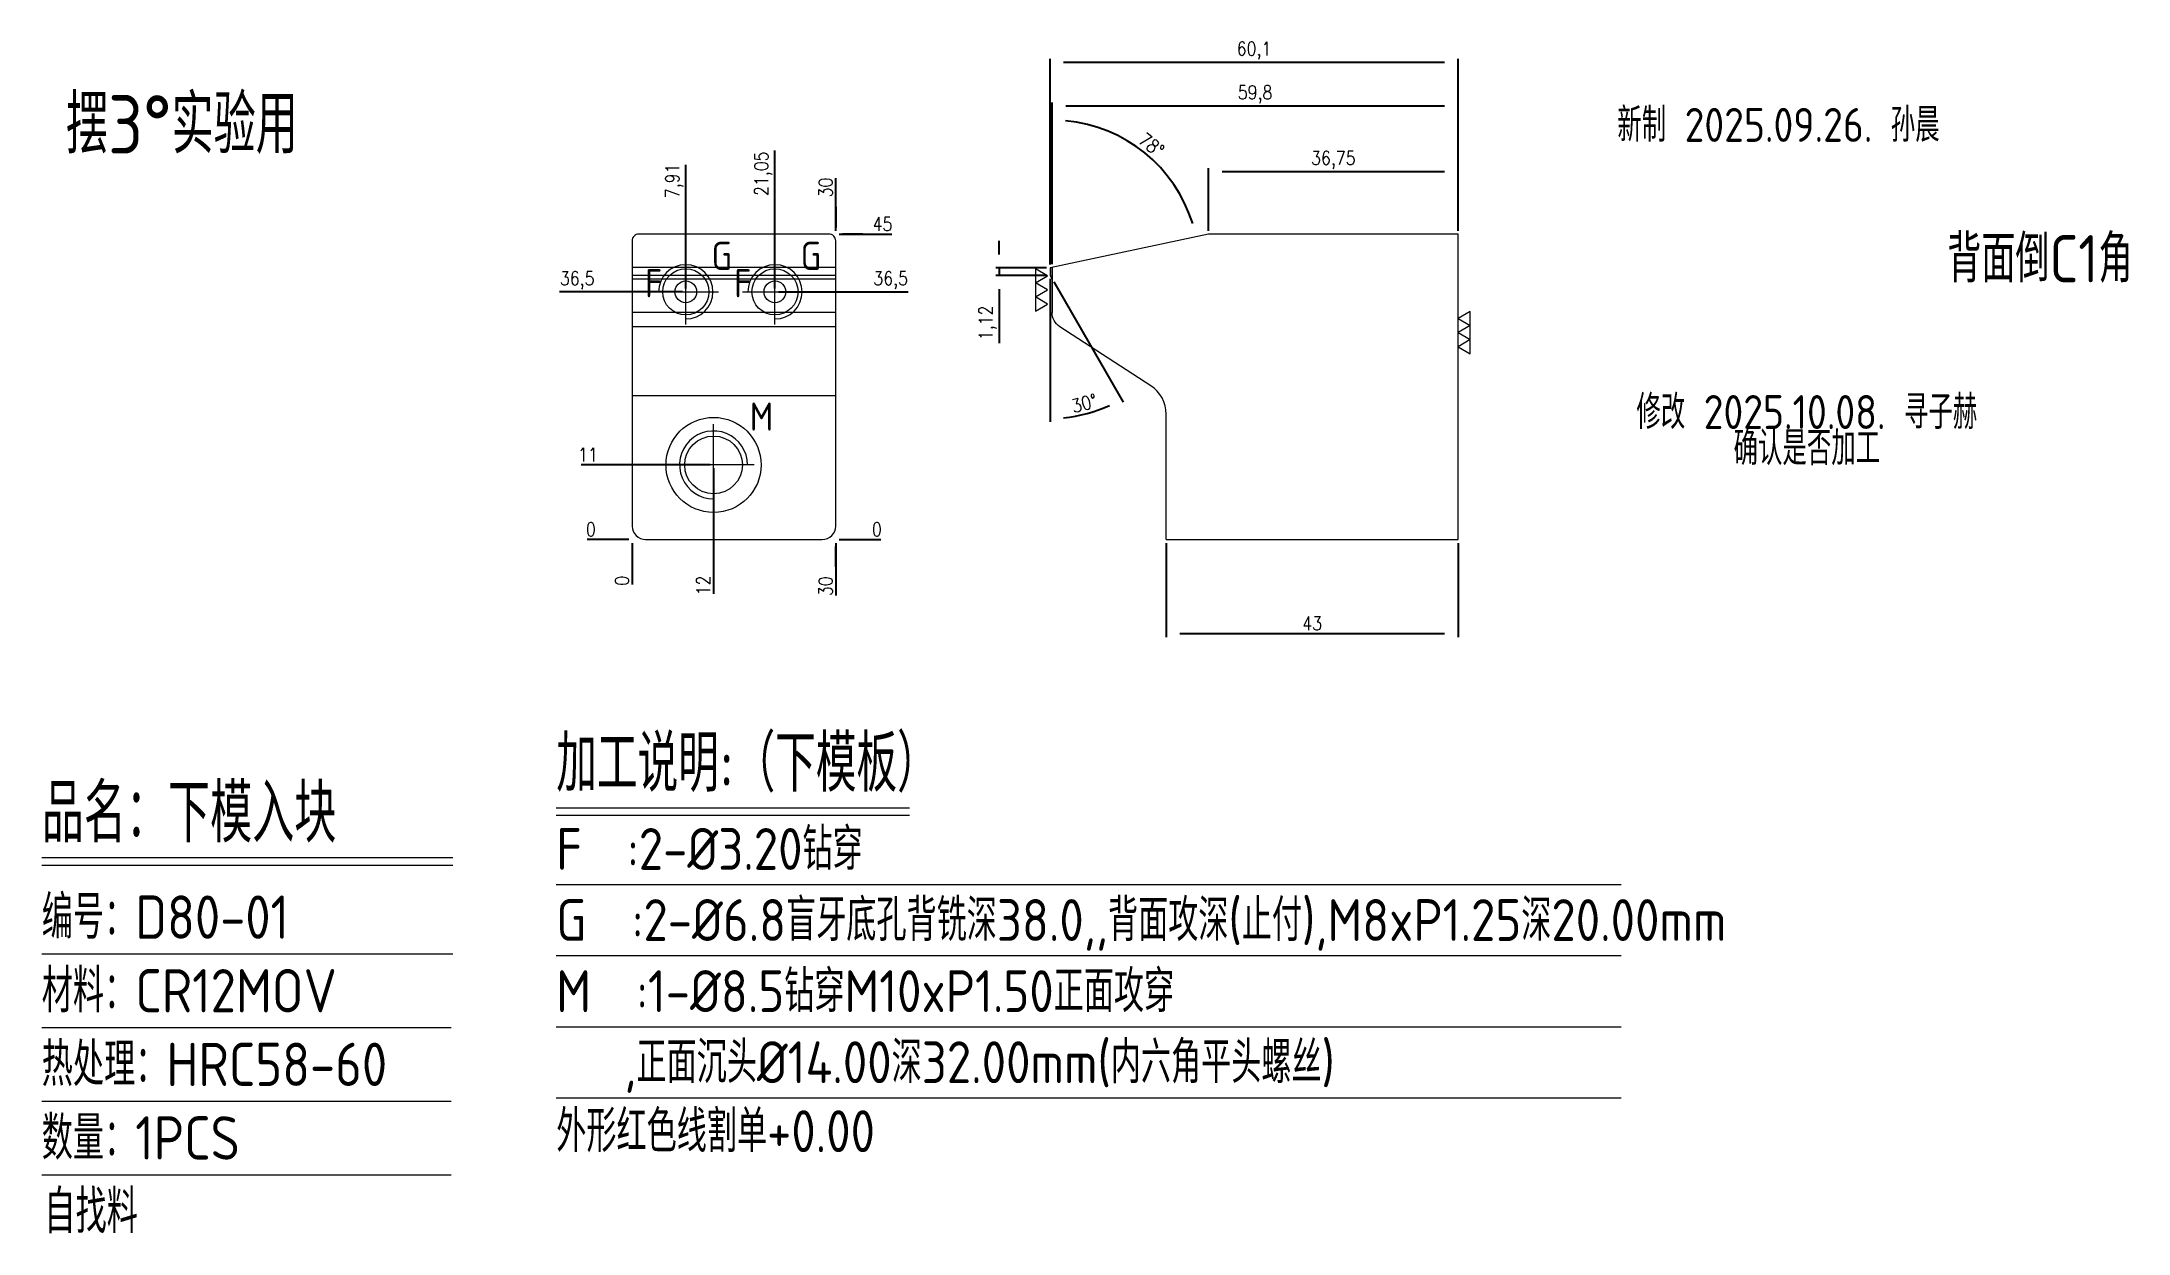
# Model space of a CAD drawing. Header units: millimetres. Extents: x 106917 to 107224, y -2578 to -2403.
import ezdxf
from ezdxf.enums import TextEntityAlignment as Align

# ---------------------------------------------------------------- set-up
doc = ezdxf.new("R2010")
doc.units = ezdxf.units.MM
doc.linetypes.add('CENTER', pattern=[0])
doc.linetypes.add('DASHED', pattern=[0])
for name, color, linetype in [('DIE_P', 2, 'Continuous'), ('DIM', 4, 'Continuous'), ('LB', 7, 'Continuous'), ('LB_P', 2, 'Continuous'), ('TEXT', 4, 'Continuous')]:
    doc.layers.add(name, color=color, linetype=linetype)
doc.styles.add('gbenor', font='gbenor.shx', dxfattribs={"bigfont": 'gbcbig.shx'})
doc.styles.get("Standard").update_dxf_attribs({"font": 'txt.shx', "width": 0.85, "bigfont": 'ctxt.shx'})
doc.dimstyles.new('T-2-WX', dxfattribs={"dimtxt": 2, "dimasz": 2, "dimexe": 0.5, "dimexo": 0.5, "dimgap": 0.5, "dimtad": 1, "dimtxsty": 'Standard', "dimblk": 'OPEN30', "dimcen": 0, "dimazin": 3, "dimtfac": 1, "dimtmove": 0, "dimatfit": 3, "dimldrblk": 'OPEN30', "dimlwd": -1, "dimlwe": -1})

# ---------------------------------------------------------------- blocks, each defined once
blk = doc.blocks.new('*D7579')
at = {"layer": 'Defpoints', "color": 0}
for p in [(107003.6, -2476.12), (107033.6, -2476.12), (107038.6, -2476.12)]:
    blk.add_point(p, dxfattribs=at)
at = {"layer": 'DIM', "color": 0}
blk.add_line((107034.1, -2476.12), (107040.23, -2476.12), dxfattribs=at)
at = {"layer": 'DIM', "color": 0, "lineweight": 5, "insert": (107039.67, -2474.62), "char_height": 2, "attachment_point": 5}
blk.add_mtext('0', dxfattribs=at)
blk = doc.blocks.new('_Open30')
blk = doc.blocks.new('*D7580')
at = {"layer": 'Defpoints', "color": 0}
for p in [(107024.65, -2439.62), (107038.6, -2439.62), (107003.6, -2476.12)]:
    blk.add_point(p, dxfattribs=at)
at = {"layer": 'DIM', "color": 0}
for p, q in [((107025.15, -2439.62), (107030.6, -2439.62)), ((107030.6, -2439.62), (107034.6, -2439.62)), ((107034.6, -2439.62), (107044.28, -2439.62))]:
    blk.add_line(p, q, dxfattribs=at)
at = {"layer": 'DIM', "color": 0, "lineweight": 5, "insert": (107041.69, -2437.93), "char_height": 2, "attachment_point": 5}
blk.add_mtext('36,5', dxfattribs=at)
blk = doc.blocks.new('*D7581')
at = {"layer": 'Defpoints', "color": 0}
for p in [(107033.6, -2431.12), (107038.6, -2431.12), (107003.6, -2476.12)]:
    blk.add_point(p, dxfattribs=at)
at = {"layer": 'DIM', "color": 0}
for p, q in [((107034.1, -2431.12), (107037.6, -2431.12)), ((107037.6, -2431.12), (107034.6, -2431.12)), ((107034.6, -2431.12), (107041.85, -2431.12))]:
    blk.add_line(p, q, dxfattribs=at)
at = {"layer": 'DIM', "color": 0, "lineweight": 5, "insert": (107040.48, -2429.62), "char_height": 2, "attachment_point": 5}
blk.add_mtext('45', dxfattribs=at)
blk = doc.blocks.new('*D7582')
at = {"layer": 'Defpoints', "color": 0}
for p in [(106998.6, -2476.12), (107003.6, -2476.12), (107003.6, -2476.12)]:
    blk.add_point(p, dxfattribs=at)
at = {"layer": 'DIM', "color": 0}
blk.add_line((107003.1, -2476.12), (106996.97, -2476.12), dxfattribs=at)
at = {"layer": 'DIM', "color": 0, "lineweight": 5, "insert": (106997.53, -2474.62), "char_height": 2, "attachment_point": 5}
blk.add_mtext('0', dxfattribs=at)
blk = doc.blocks.new('*D7583')
at = {"layer": 'Defpoints', "color": 0}
for p in [(106998.6, -2465.12), (107015.6, -2465.12), (107003.6, -2476.12)]:
    blk.add_point(p, dxfattribs=at)
at = {"layer": 'DIM', "color": 0}
for p, q in [((107002.6, -2465.12), (106996.08, -2465.12)), ((107006.6, -2465.12), (107002.6, -2465.12)), ((107015.1, -2465.12), (107006.6, -2465.12))]:
    blk.add_line(p, q, dxfattribs=at)
at = {"layer": 'DIM', "color": 0, "lineweight": 5, "insert": (106997.09, -2463.62), "char_height": 2, "attachment_point": 5}
blk.add_mtext('11', dxfattribs=at)
blk = doc.blocks.new('*D7584')
at = {"layer": 'Defpoints', "color": 0}
for p in [(106998.6, -2439.62), (107011.51, -2439.62), (107003.6, -2476.12)]:
    blk.add_point(p, dxfattribs=at)
at = {"layer": 'DIM', "color": 0}
for p, q in [((107002.6, -2439.62), (106992.92, -2439.62)), ((107006.6, -2439.62), (107002.6, -2439.62)), ((107011.01, -2439.62), (107006.6, -2439.62))]:
    blk.add_line(p, q, dxfattribs=at)
at = {"layer": 'DIM', "color": 0, "lineweight": 5, "insert": (106995.51, -2437.93), "char_height": 2, "attachment_point": 5}
blk.add_mtext('36,5', dxfattribs=at)
blk = doc.blocks.new('*D7585')
at = {"layer": 'Defpoints', "color": 0}
for p in [(107003.6, -2476.12), (107033.6, -2476.12), (107033.6, -2481.12)]:
    blk.add_point(p, dxfattribs=at)
at = {"layer": 'DIM', "color": 0}
for p, q in [((107033.6, -2476.62), (107033.6, -2480.12)), ((107033.6, -2480.12), (107033.6, -2477.12)), ((107033.6, -2477.12), (107033.6, -2484.37))]:
    blk.add_line(p, q, dxfattribs=at)
at = {"layer": 'DIM', "color": 0, "lineweight": 5, "insert": (107032.1, -2482.99), "char_height": 2, "attachment_point": 5, "rotation": 90}
blk.add_mtext('30', dxfattribs=at)
blk = doc.blocks.new('*D7586')
at = {"layer": 'Defpoints', "color": 0}
for p in [(107015.6, -2465.12), (107003.6, -2476.12), (107015.6, -2481.12)]:
    blk.add_point(p, dxfattribs=at)
at = {"layer": 'DIM', "color": 0}
for p, q in [((107015.6, -2465.62), (107015.6, -2473.12)), ((107015.6, -2473.12), (107015.6, -2477.12)), ((107015.6, -2477.12), (107015.6, -2484.13))]:
    blk.add_line(p, q, dxfattribs=at)
at = {"layer": 'DIM', "color": 0, "lineweight": 5, "insert": (107014.1, -2482.87), "char_height": 2, "attachment_point": 5, "rotation": 90}
blk.add_mtext('12', dxfattribs=at)
blk = doc.blocks.new('*D7587')
at = {"layer": 'Defpoints', "color": 0}
for p in [(107003.6, -2476.12), (107003.6, -2476.12), (107003.6, -2481.12)]:
    blk.add_point(p, dxfattribs=at)
at = {"layer": 'DIM', "color": 0}
blk.add_line((107003.6, -2476.62), (107003.6, -2482.75), dxfattribs=at)
at = {"layer": 'DIM', "color": 0, "lineweight": 5, "insert": (107002.1, -2482.18), "char_height": 2, "attachment_point": 5, "rotation": 90}
blk.add_mtext('0', dxfattribs=at)
blk = doc.blocks.new('*D7588')
at = {"layer": 'Defpoints', "color": 0}
for p in [(107033.6, -2426.12), (107033.6, -2431.12), (107003.6, -2476.12)]:
    blk.add_point(p, dxfattribs=at)
at = {"layer": 'DIM', "color": 0}
for p, q in [((107033.6, -2430.12), (107033.6, -2422.87)), ((107033.6, -2430.62), (107033.6, -2427.12)), ((107033.6, -2427.12), (107033.6, -2430.12))]:
    blk.add_line(p, q, dxfattribs=at)
at = {"layer": 'DIM', "color": 0, "lineweight": 5, "insert": (107032.1, -2424.25), "char_height": 2, "attachment_point": 5, "rotation": 90}
blk.add_mtext('30', dxfattribs=at)
blk = doc.blocks.new('*D7589')
at = {"layer": 'Defpoints', "color": 0}
for p in [(107024.65, -2426.12), (107024.65, -2439.62), (107003.6, -2476.12)]:
    blk.add_point(p, dxfattribs=at)
at = {"layer": 'DIM', "color": 0}
for p, q in [((107024.65, -2430.12), (107024.65, -2418.82)), ((107024.65, -2434.12), (107024.65, -2430.12)), ((107024.65, -2439.12), (107024.65, -2434.12))]:
    blk.add_line(p, q, dxfattribs=at)
at = {"layer": 'DIM', "color": 0, "lineweight": 5, "insert": (107022.95, -2422.22), "char_height": 2, "attachment_point": 5, "rotation": 90}
blk.add_mtext('21,05', dxfattribs=at)
blk = doc.blocks.new('*D7590')
at = {"layer": 'Defpoints', "color": 0}
for p in [(107011.51, -2426.12), (107011.51, -2439.62), (107003.6, -2476.12)]:
    blk.add_point(p, dxfattribs=at)
at = {"layer": 'DIM', "color": 0}
for p, q in [((107011.51, -2430.12), (107011.51, -2420.93)), ((107011.51, -2434.12), (107011.51, -2430.12)), ((107011.51, -2439.12), (107011.51, -2434.12))]:
    blk.add_line(p, q, dxfattribs=at)
at = {"layer": 'DIM', "color": 0, "lineweight": 5, "insert": (107009.82, -2423.27), "char_height": 2, "attachment_point": 5, "rotation": 90}
blk.add_mtext('7,91', dxfattribs=at)
blk = doc.blocks.new('*D7591')
at = {"layer": 'Defpoints', "color": 0}
for p in [(107125.27, -2412.24), (107125.27, -2431.12), (107065.47, -2436.02)]:
    blk.add_point(p, dxfattribs=at)
at = {"layer": 'DIM', "color": 0}
for p, q in [((107065.47, -2435.52), (107065.47, -2411.74)), ((107067.47, -2412.24), (107123.27, -2412.24)), ((107125.27, -2430.62), (107125.27, -2411.74))]:
    blk.add_line(p, q, dxfattribs=at)
at = {"layer": 'DIM', "color": 0, "lineweight": 5, "insert": (107095.37, -2410.55), "char_height": 2, "attachment_point": 5}
blk.add_mtext('59,8', dxfattribs=at)
blk = doc.blocks.new('*D7592')
at = {"layer": 'Defpoints', "color": 0}
for p in [(107125.27, -2421.91), (107088.52, -2431.12), (107125.27, -2431.12)]:
    blk.add_point(p, dxfattribs=at)
at = {"layer": 'DIM', "color": 0}
for p, q in [((107088.52, -2430.62), (107088.52, -2421.41)), ((107090.52, -2421.91), (107123.27, -2421.91)), ((107125.27, -2430.62), (107125.27, -2421.41))]:
    blk.add_line(p, q, dxfattribs=at)
at = {"layer": 'DIM', "color": 0, "lineweight": 5, "insert": (107106.9, -2420.22), "char_height": 2, "attachment_point": 5}
blk.add_mtext('36,75', dxfattribs=at)
blk = doc.blocks.new('*D7593')
at = {"layer": 'Defpoints', "color": 0}
for p in [(107082.27, -2476.12), (107125.27, -2476.12), (107125.27, -2489.97)]:
    blk.add_point(p, dxfattribs=at)
at = {"layer": 'DIM', "color": 0}
for p, q in [((107082.27, -2476.62), (107082.27, -2490.47)), ((107125.27, -2476.62), (107125.27, -2490.47)), ((107084.27, -2489.97), (107123.27, -2489.97))]:
    blk.add_line(p, q, dxfattribs=at)
at = {"layer": 'DIM', "color": 0, "lineweight": 5, "insert": (107103.77, -2488.47), "char_height": 2, "attachment_point": 5}
blk.add_mtext('43', dxfattribs=at)
blk = doc.blocks.new('*D7594')
at = {"layer": 'Defpoints', "color": 0}
for p in [(107057.69, -2437.22), (107065.17, -2436.1), (107065.17, -2437.22)]:
    blk.add_point(p, dxfattribs=at)
at = {"layer": 'DIM', "color": 0}
for p, q in [((107057.69, -2434.1), (107057.69, -2432.1)), ((107064.67, -2436.1), (107057.19, -2436.1)), ((107064.67, -2437.22), (107057.19, -2437.22)), ((107057.69, -2436.1), (107057.69, -2437.22)), ((107057.69, -2439.22), (107057.69, -2447.16))]:
    blk.add_line(p, q, dxfattribs=at)
at = {"layer": 'DIM', "color": 0, "lineweight": 5, "insert": (107056, -2444.19), "char_height": 2, "attachment_point": 5, "rotation": 90}
blk.add_mtext('1,12', dxfattribs=at)
blk = doc.blocks.new('*D7595')
at = {"layer": 'Defpoints', "color": 0}
for p in [(107065.17, -2436.1), (107065.17, -2437.22), (107065.17, -2437.22), (107065.47, -2437.74), (107068.83, -2457.95)]:
    blk.add_point(p, dxfattribs=at)
at = {"layer": 'DIM', "color": 0}
for p, q in [((107065.17, -2437.72), (107065.17, -2458.77)), ((107065.72, -2438.17), (107075.94, -2455.88))]:
    blk.add_line(p, q, dxfattribs=at)
blk.add_arc((107065.17, -2437.22), 21.04, 275.4472, 294.5528, dxfattribs=at)
at = {"layer": 'DIM', "color": 0, "lineweight": 5, "insert": (107070.22, -2456.05), "char_height": 2, "attachment_point": 5, "rotation": 15}
blk.add_mtext('30%%d', dxfattribs=at)
blk = doc.blocks.new('*D7596')
at = {"layer": 'Defpoints', "color": 0}
for p in [(107125.27, -2405.78), (107125.27, -2431.12), (107065.17, -2436.1)]:
    blk.add_point(p, dxfattribs=at)
at = {"layer": 'DIM', "color": 0}
for p, q in [((107065.17, -2435.6), (107065.17, -2405.28)), ((107067.17, -2405.78), (107123.27, -2405.78)), ((107125.27, -2430.62), (107125.27, -2405.28))]:
    blk.add_line(p, q, dxfattribs=at)
at = {"layer": 'DIM', "color": 0, "lineweight": 5, "insert": (107095.22, -2404.09), "char_height": 2, "attachment_point": 5}
blk.add_mtext('60,1', dxfattribs=at)
blk = doc.blocks.new('*D7597')
at = {"layer": 'Defpoints', "color": 0}
for p in [(107082.57, -2422.67), (107088.52, -2431.12), (107065.17, -2436.08), (107065.47, -2436.02), (107065.47, -2442.66)]:
    blk.add_point(p, dxfattribs=at)
at = {"layer": 'DIE_P', "color": 0}
blk.add_line((107065.47, -2435.52), (107065.47, -2413.83), dxfattribs=at)
blk.add_arc((107065.47, -2436.02), 21.69, 17.2844, 84.7156, dxfattribs=at)
at = {"layer": 'DIE_P', "color": 0, "lineweight": 5, "insert": (107080.1, -2417.96), "char_height": 2, "attachment_point": 5, "rotation": 321}
blk.add_mtext('78%%d', dxfattribs=at)

msp = doc.modelspace()

# ---------------------------------------------------------------- linework, layer by layer
at = {"layer": 'DIE_P', "linetype": 'Continuous', "lineweight": 5}
for p, q in [((107125.272, -2431.121), (107088.523, -2431.121)), ((107125.272, -2460.121), (107125.272, -2431.121)), ((107065.472, -2436.021), (107065.472, -2442.659)), ((107125.272, -2476.117), (107125.272, -2460.121)), ((107082.272, -2476.117), (107125.272, -2476.117))]:
    msp.add_line(p, q, dxfattribs=at)
at = {"layer": 'DIE_P', "lineweight": 5}
for p, q in [((107033.599, -2436.021, 0), (107003.599, -2436.021, 0)), ((107033.599, -2437.221), (107003.599, -2437.221)), ((107033.599, -2437.741), (107003.599, -2437.741)), ((107033.599, -2442.659, 0), (107003.599, -2442.659, 0)), ((107033.599, -2444.755, 0), (107003.599, -2444.755, 0)), ((107033.599, -2454.926, 0), (107003.599, -2454.926, 0))]:
    msp.add_line(p, q, dxfattribs=at)
at = {"layer": 'DIE_P', "color": 4, "linetype": 'CENTER', "lineweight": 5}
for p, q in [((107011.507, -2444.421), (107011.507, -2434.821)), ((107011.507, -2441.931), (107011.507, -2437.311)), ((107024.645, -2444.421), (107024.645, -2434.821)), ((107024.645, -2441.931), (107024.645, -2437.311)), ((107006.707, -2439.621), (107016.307, -2439.621)), ((107009.197, -2439.621), (107013.817, -2439.621)), ((107019.845, -2439.621), (107029.445, -2439.621)), ((107022.335, -2439.621), (107026.955, -2439.621))]:
    msp.add_line(p, q, dxfattribs=at)
at = {"layer": 'DIE_P', "lineweight": 5}
msp.add_lwpolyline([(107003.599, -2432.121), (107003.599, -2474.117, 0.4142136), (107005.599, -2476.117), (107031.599, -2476.117, 0.4142136), (107033.599, -2474.117), (107033.599, -2432.121, 0.4142136), (107032.599, -2431.121), (107004.599, -2431.121, 0.4142136)], format="xyb", close=True, dxfattribs=at)
at = {"layer": 'DIE_P', "color": 1, "linetype": 'Continuous', "lineweight": 5}
msp.add_lwpolyline([(107088.523, -2431.121), (107065.172, -2436.085)], dxfattribs=at)
at = {"layer": 'DIE_P', "linetype": 'Continuous', "lineweight": 5}
msp.add_lwpolyline([(107065.172, -2436.085), (107065.172, -2437.221), (107065.472, -2437.741), (107065.472, -2436.021)], close=True, dxfattribs=at)
at = {"layer": 'DIE_P', "color": 1, "linetype": 'Continuous', "lineweight": 5}
msp.add_lwpolyline([(107082.272, -2476.117), (107082.272, -2457.641, 0.2539676), (107079.995, -2453.447), (107066.61, -2444.755, -0.2539676), (107065.472, -2442.659)], format="xyb", dxfattribs=at)
at = {"layer": 'DIE_P', "lineweight": 5}
msp.add_lwpolyline([(107020.599, -2465.117, 2.4142136), (107015.599, -2470.117)], format="xyb", dxfattribs=at)
at = {"layer": 'DIE_P', "linetype": 'CENTER', "lineweight": 5}
for points in [[(107015.599, -2471.117), (107015.599, -2459.117)], [(107021.599, -2465.117), (107009.599, -2465.117)]]:
    msp.add_lwpolyline(points, dxfattribs=at)
at = {"layer": 'DIE_P', "color": 2, "linetype": 'DASHED', "lineweight": 5}
for centre in [(107011.507, -2439.621), (107024.645, -2439.621)]:
    msp.add_circle(centre, 3.4, dxfattribs=at)
at = {"layer": 'DIE_P', "linetype": 'Continuous', "lineweight": 5}
for centre, radius in [((107011.507, -2439.621), 1.6), ((107024.645, -2439.621), 1.6), ((107015.599, -2465.117), 7)]:
    msp.add_circle(centre, radius, dxfattribs=at)
at = {"layer": 'DIE_P', "lineweight": 5}
msp.add_circle((107015.599, -2465.117), 4.25, dxfattribs=at)
at = {"layer": 'DIE_P', "color": 2, "linetype": 'DASHED', "lineweight": 5}
for centre in [(107011.507, -2439.621), (107024.645, -2439.621)]:
    msp.add_arc(centre, 4, 270, 180, dxfattribs=at)
at = {"layer": 'DIM', "color": 4, "linetype": 'Continuous', "lineweight": 5}
for p, q in [((106916.634, -2522.959), (106977.203, -2522.959)), ((106916.634, -2524.076), (106977.203, -2524.076)), ((106916.634, -2537.152), (106977.203, -2537.152)), ((106916.634, -2547.996), (106976.94, -2547.996)), ((106916.634, -2558.84), (106976.94, -2558.84)), ((106916.634, -2569.684), (106976.94, -2569.684))]:
    msp.add_line(p, q, dxfattribs=at)
at = {"layer": 'TEXT', "color": 3, "lineweight": 5}
for p, q in [((106992.433, -2515.622), (107044.473, -2515.622)), ((106992.433, -2516.7), (107044.473, -2516.7))]:
    msp.add_line(p, q, dxfattribs=at)
at = {"layer": 'TEXT', "color": 3, "linetype": 'Continuous', "lineweight": 5}
for p, q in [((106992.433, -2526.926), (107149.304, -2526.926)), ((106992.433, -2537.398), (107149.304, -2537.398)), ((106992.433, -2547.87), (107149.304, -2547.87)), ((106992.433, -2558.342), (107149.304, -2558.342))]:
    msp.add_line(p, q, dxfattribs=at)
at = {"layer": 'TEXT', "lineweight": 5}
for points in [[(107063.014, -2442.458), (107064.814, -2441.418), (107063.014, -2440.379), (107064.814, -2439.34), (107063.014, -2438.301), (107064.814, -2437.261), (107063.014, -2436.222), (107063.014, -2442.458)], [(107127.072, -2442.504), (107125.272, -2443.543), (107127.072, -2444.582), (107125.272, -2445.621), (107127.072, -2446.661), (107125.272, -2447.7), (107127.072, -2448.739), (107127.072, -2442.504)]]:
    msp.add_lwpolyline(points, close=True, dxfattribs=at)

# ---------------------------------------------------------------- texts
at = {"layer": 'DIM', "color": 3, "linetype": 'Continuous', "lineweight": 5, "style": 'gbenor'}
for s, height, p in [('摆3°实验用', 8.6113, (106920.197, -2419.257)), ('品名：下模入块', 8.6113, (106916.634, -2520.727)), ('编号：D80-01', 6.3788, (106916.634, -2534.919)), ('材料：CR12MOV', 6.3788, (106916.634, -2545.763)), ('热处理：HRC58-60', 6.37877, (106916.634, -2556.607)), ('数量：1PCS', 6.3788, (106916.634, -2567.451)), ('自找料', 6.3788, (106917.022, -2578.295))]:
    msp.add_text(s, height=height, dxfattribs=at).set_placement(p)
at = {"layer": 'LB', "color": 6, "lineweight": 5, "style": 'gbenor'}
msp.add_text('新制 2025.09.26. 孙晨', height=5, dxfattribs=at).set_placement((107172.473, -2414.768), align=Align.MIDDLE)
at = {"layer": 'LB_P', "color": 6, "lineweight": 5, "style": 'gbenor'}
for s, p in [('修改 2025.10.08. 寻子赫', (107176.652, -2457.074)), ('确认是否加工', (107176.652, -2462.392))]:
    msp.add_text(s, height=5, dxfattribs=at).set_placement(p, align=Align.MIDDLE)
at = {"layer": 'TEXT', "color": 4, "lineweight": 5, "style": 'gbenor'}
for s, height, p in [('背面倒C1角', 6.9635, (107197.344, -2438.225)), ('加工说明:（下模板）', 8.316, (106992.433, -2513.251)), ('F  :2-%%c3.20钻穿', 6.16, (106992.433, -2524.77)), ('G  :2-%%C6.8盲牙底孔背铣深38.0,,背面攻深(止付),M8xP1.25深20.00mm', 6.16, (106992.433, -2535.242)), ('M  :1-%%c8.5钻穿M10xP1.50正面攻穿', 6.16, (106992.433, -2545.714)), ('   ,正面沉头%%C14.00深32.00mm(内六角平头螺丝)', 6.16, (106992.433, -2556.186))]:
    msp.add_text(s, height=height, dxfattribs=at).set_placement(p)
for s, p in [('G', (107016.808, -2434.321)), ('G', (107029.946, -2434.321)), ('F', (107006.781, -2438.355)), ('F', (107019.919, -2438.355)), ('M', (107022.671, -2457.993))]:
    msp.add_text(s, height=4.16, dxfattribs=at).set_placement(p, align=Align.MIDDLE_CENTER)
at = {"layer": 'TEXT', "color": 1, "lineweight": 5, "style": 'gbenor'}
msp.add_text('外形红色线割单+0.00', height=6.16, dxfattribs=at).set_placement((106992.433, -2566.348))

# ---------------------------------------------------------------- dimensions: what is measured, and where the dimension line sits
at = {"layer": 'DIE_P', "lineweight": 5}
dim = msp.add_angular_dim_2l(base=(107082.566, -2422.666), line1=((107088.523, -2431.121), (107065.172, -2436.085)), line2=((107065.472, -2436.021), (107065.472, -2442.659)), dimstyle='T-2-WX', dxfattribs=at)
dim.commit()
dim.dimension.update_dxf_attribs({"geometry": '*D7597', "text_midpoint": (107080.097, -2417.96)})
at = {"layer": 'DIM', "lineweight": 5}
for base, p1, p2, picture, middle in [((107125.272, -2405.78), (107065.172, -2436.101), (107125.272, -2431.121), '*D7596', (107095.222, -2404.09)), ((107125.272, -2412.239), (107065.472, -2436.021), (107125.272, -2431.121), '*D7591', (107095.372, -2410.548)), ((107125.272, -2421.913), (107088.523, -2431.121), (107125.272, -2431.121), '*D7592', (107106.898, -2420.222)), ((107125.272, -2489.975), (107082.272, -2476.117), (107125.272, -2476.117), '*D7593', (107103.772, -2488.475))]:
    dim = msp.add_linear_dim(base=base, p1=p1, p2=p2, dimstyle='T-2-WX', dxfattribs=at)
    dim.commit()
    dim.dimension.update_dxf_attribs({"geometry": picture, "text_midpoint": middle})
for feature_location, offset, dtype, origin, picture, middle in [((107024.645, -2439.621), (0, 13.5), 1, (107003.599, -2476.117), '*D7589', (107022.955, -2422.221)), ((107011.507, -2439.621), (0, 13.5), 1, (107003.599, -2476.117), '*D7590', (107009.817, -2423.274)), ((107033.599, -2431.121), (0, 5), 1, (107003.599, -2476.117), '*D7588', (107032.099, -2424.245)), ((107033.599, -2431.121), (5, 0), 0, (107003.599, -2476.117), '*D7581', (107040.475, -2429.621)), ((107011.507, -2439.621), (-12.908, 0), 0, (107003.599, -2476.117), '*D7584', (106995.509, -2437.931)), ((107024.645, -2439.621), (13.954, 0), 0, (107003.599, -2476.117), '*D7580', (107041.69, -2437.931)), ((107015.599, -2465.117), (-17, 0), 0, (107003.599, -2476.117), '*D7583', (106997.087, -2463.617)), ((107015.599, -2465.117), (0, -16), 1, (107003.599, -2476.117), '*D7586', (107014.099, -2482.872)), ((107003.599163003, -2476.117469496), (-5, 0), 0, (107003.599163003, -2476.117469496), '*D7582', (106997.532496337, -2474.617469496)), ((107033.599163023, -2476.117469496), (5, 0), 0, (107003.599163003, -2476.117469496), '*D7579', (107039.66582969, -2474.617469496)), ((107003.599163003, -2476.117469496), (0, -5), 1, (107003.599163003, -2476.117469496), '*D7587', (107002.099163003, -2482.184136163)), ((107033.599, -2476.117), (0, -5), 1, (107003.599, -2476.117), '*D7585', (107032.099, -2482.994))]:
    dim = msp.add_ordinate_dim(feature_location=feature_location, offset=offset, dtype=dtype, origin=origin, dimstyle='T-2-WX', dxfattribs=at)
    dim.commit()
    dim.dimension.update_dxf_attribs({"geometry": picture, "text_midpoint": middle})
dim = msp.add_linear_dim(base=(107057.688, -2437.221), p1=(107065.172, -2436.101), p2=(107065.172, -2437.221), angle=90, dimstyle='T-2-WX', dxfattribs=at)
dim.commit()
dim.dimension.update_dxf_attribs({"geometry": '*D7594', "text_midpoint": (107055.997, -2444.19)})
dim = msp.add_angular_dim_2l(base=(107068.8262, -2457.9461), line1=((107065.1718, -2437.221), (107065.4718, -2437.7407)), line2=((107065.1718, -2436.1014), (107065.1718, -2437.221)), dimstyle='T-2-WX', dxfattribs=at)
dim.commit()
dim.dimension.update_dxf_attribs({"geometry": '*D7595', "text_midpoint": (107070.2181, -2456.0538)})

doc.saveas('drawing.dxf')
